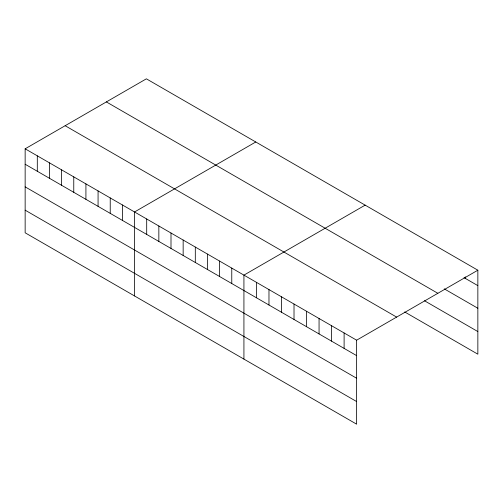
<?xml version="1.0" encoding="UTF-8"?>
<svg xmlns="http://www.w3.org/2000/svg" width="503" height="503" viewBox="0 0 503 503"><rect width="100%" height="100%" fill="white"/><g stroke="black" fill="none" stroke-linecap="round" stroke-linejoin="round"><path stroke-width="0.75" d="M25.15 148.813L356.627 340.191L356.627 424.174L25.15 232.795L25.15 148.813L146.373 78.826L477.85 270.205L477.85 354.187L404.695 311.948M255.757 141.984L134.54 211.97L134.54 295.946M365.147 205.136L243.924 275.122L243.924 359.104M356.627 340.191L477.85 270.205M464.011 277.643L477.85 285.635M444.237 288.848L477.85 308.257M106.366 101.92L437.849 293.299M424.463 300.744L477.85 331.565M65.151 125.719L396.634 317.097M25.15 164.242L356.627 355.621M25.15 186.864L356.627 378.243M25.15 210.172L356.627 401.551M465.325 276.864L465.325 278.404M344.109 332.961L344.109 348.39M331.584 325.73L331.584 341.16M319.059 318.5L319.059 333.929M306.541 311.275L306.541 326.705M294.016 304.045L294.016 319.474M281.491 296.814L281.491 312.244M268.973 289.583L268.973 305.013M256.448 282.353L256.448 297.782M231.77 268.105L231.77 283.535M219.616 261.088L219.616 276.518M207.462 254.072L207.462 269.501M195.309 247.055L195.309 262.484M183.155 240.038L183.155 255.467M171.001 233.021L171.001 248.451M158.847 226.004L158.847 241.434M146.694 218.987L146.694 234.417M122.386 204.954L122.386 220.383M110.232 197.937L110.232 213.366M98.072 190.914L98.072 206.349M85.919 183.897L85.919 199.326M73.765 176.88L73.765 192.309M61.611 169.863L61.611 185.293M49.457 162.846L49.457 178.276M37.304 155.829L37.304 171.259"/></g></svg>
